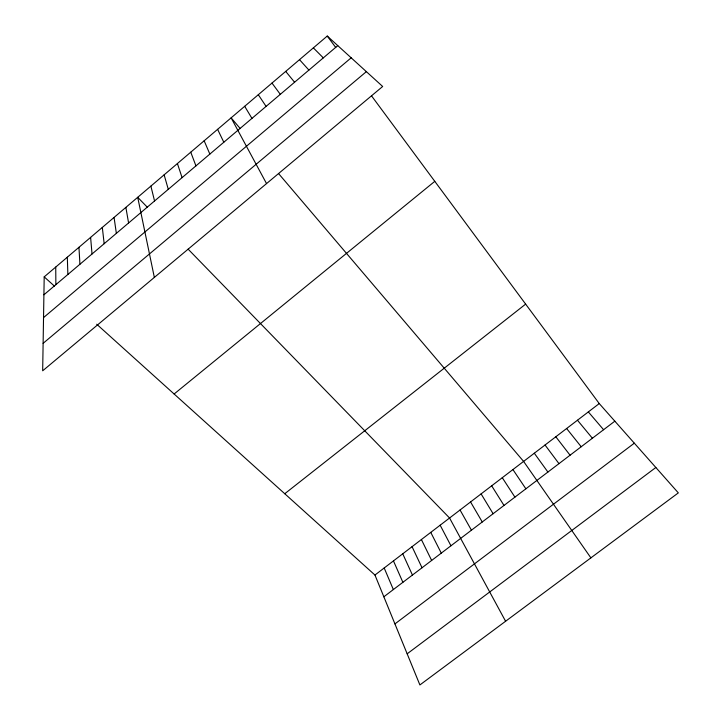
<?xml version="1.0" encoding="UTF-8"?>
<svg xmlns="http://www.w3.org/2000/svg" width="721" height="721" viewBox="0 0 721 721"><rect width="100%" height="100%" fill="white"/><g stroke="black" fill="none" stroke-linecap="round" stroke-linejoin="round"><path stroke-width="1.08" d="M44.197 276.873L42.674 370.801L382.671 86.484L327.262 36.05L44.197 276.873L54.463 286.129M43.909 294.799L337.77 45.612M43.539 317.6L351.172 57.815M43.116 343.331L366.367 71.64M174.121 393.999L434.79 181.341M284.75 493.732L525.645 304.109M374.956 575.043L599.25 403.571L678.326 492.885L419.892 684.95L374.956 575.043L96.722 324.225M383.851 596.79L614.833 421.172M394.937 623.908L634.318 443.181M407.167 653.812L655.849 467.496M313.356 47.883L323.305 57.869M147.417 207.306L137.711 197.32L154.348 277.414M188.127 249.16L449.571 518.002L505.601 621.259M299.512 59.663L308.912 70.081M588.336 411.907L603.594 429.725M240.255 128.581L231.117 117.847L266.536 183.594M278.54 173.545L523.599 461.413L590.887 557.874M577.467 420.226L592.383 438.251M285.714 71.397L294.574 82.23M566.625 428.517L581.207 446.741M555.819 436.773L570.077 455.212M545.04 445.01L558.973 463.648M327.262 36.05L335.797 47.577M371.495 95.812L599.25 403.571M271.988 83.077L280.307 94.334M534.306 453.221L547.906 472.057M512.919 469.569L525.879 488.802M258.307 94.721L266.094 106.393M502.285 477.708L514.92 497.139M491.677 485.81L503.997 505.448M481.096 493.894L493.11 513.722M244.689 106.302L251.944 118.388M470.561 501.96L482.25 521.977M460.052 509.99L471.435 530.205M440.152 525.203L450.949 545.779M430.761 532.377L441.279 553.124M421.397 539.542L431.645 560.451M217.607 129.338L223.816 142.235M412.061 546.68L422.028 567.76M402.742 553.8L412.439 575.052M393.459 560.902L402.886 582.316M204.16 140.784L209.847 154.087M384.194 567.986L393.351 589.562M190.759 152.185L195.941 165.884M177.411 163.541L182.08 177.627M164.127 174.843L168.29 189.326M150.887 186.108L154.555 200.97M125.869 207.396L128.59 222.987M114.071 217.427L116.36 233.361M102.319 227.421L104.166 243.698M90.612 237.389L92.027 253.999M78.95 247.312L79.932 264.256M67.323 257.199L67.873 274.476M55.742 267.058L55.868 284.66"/></g></svg>
